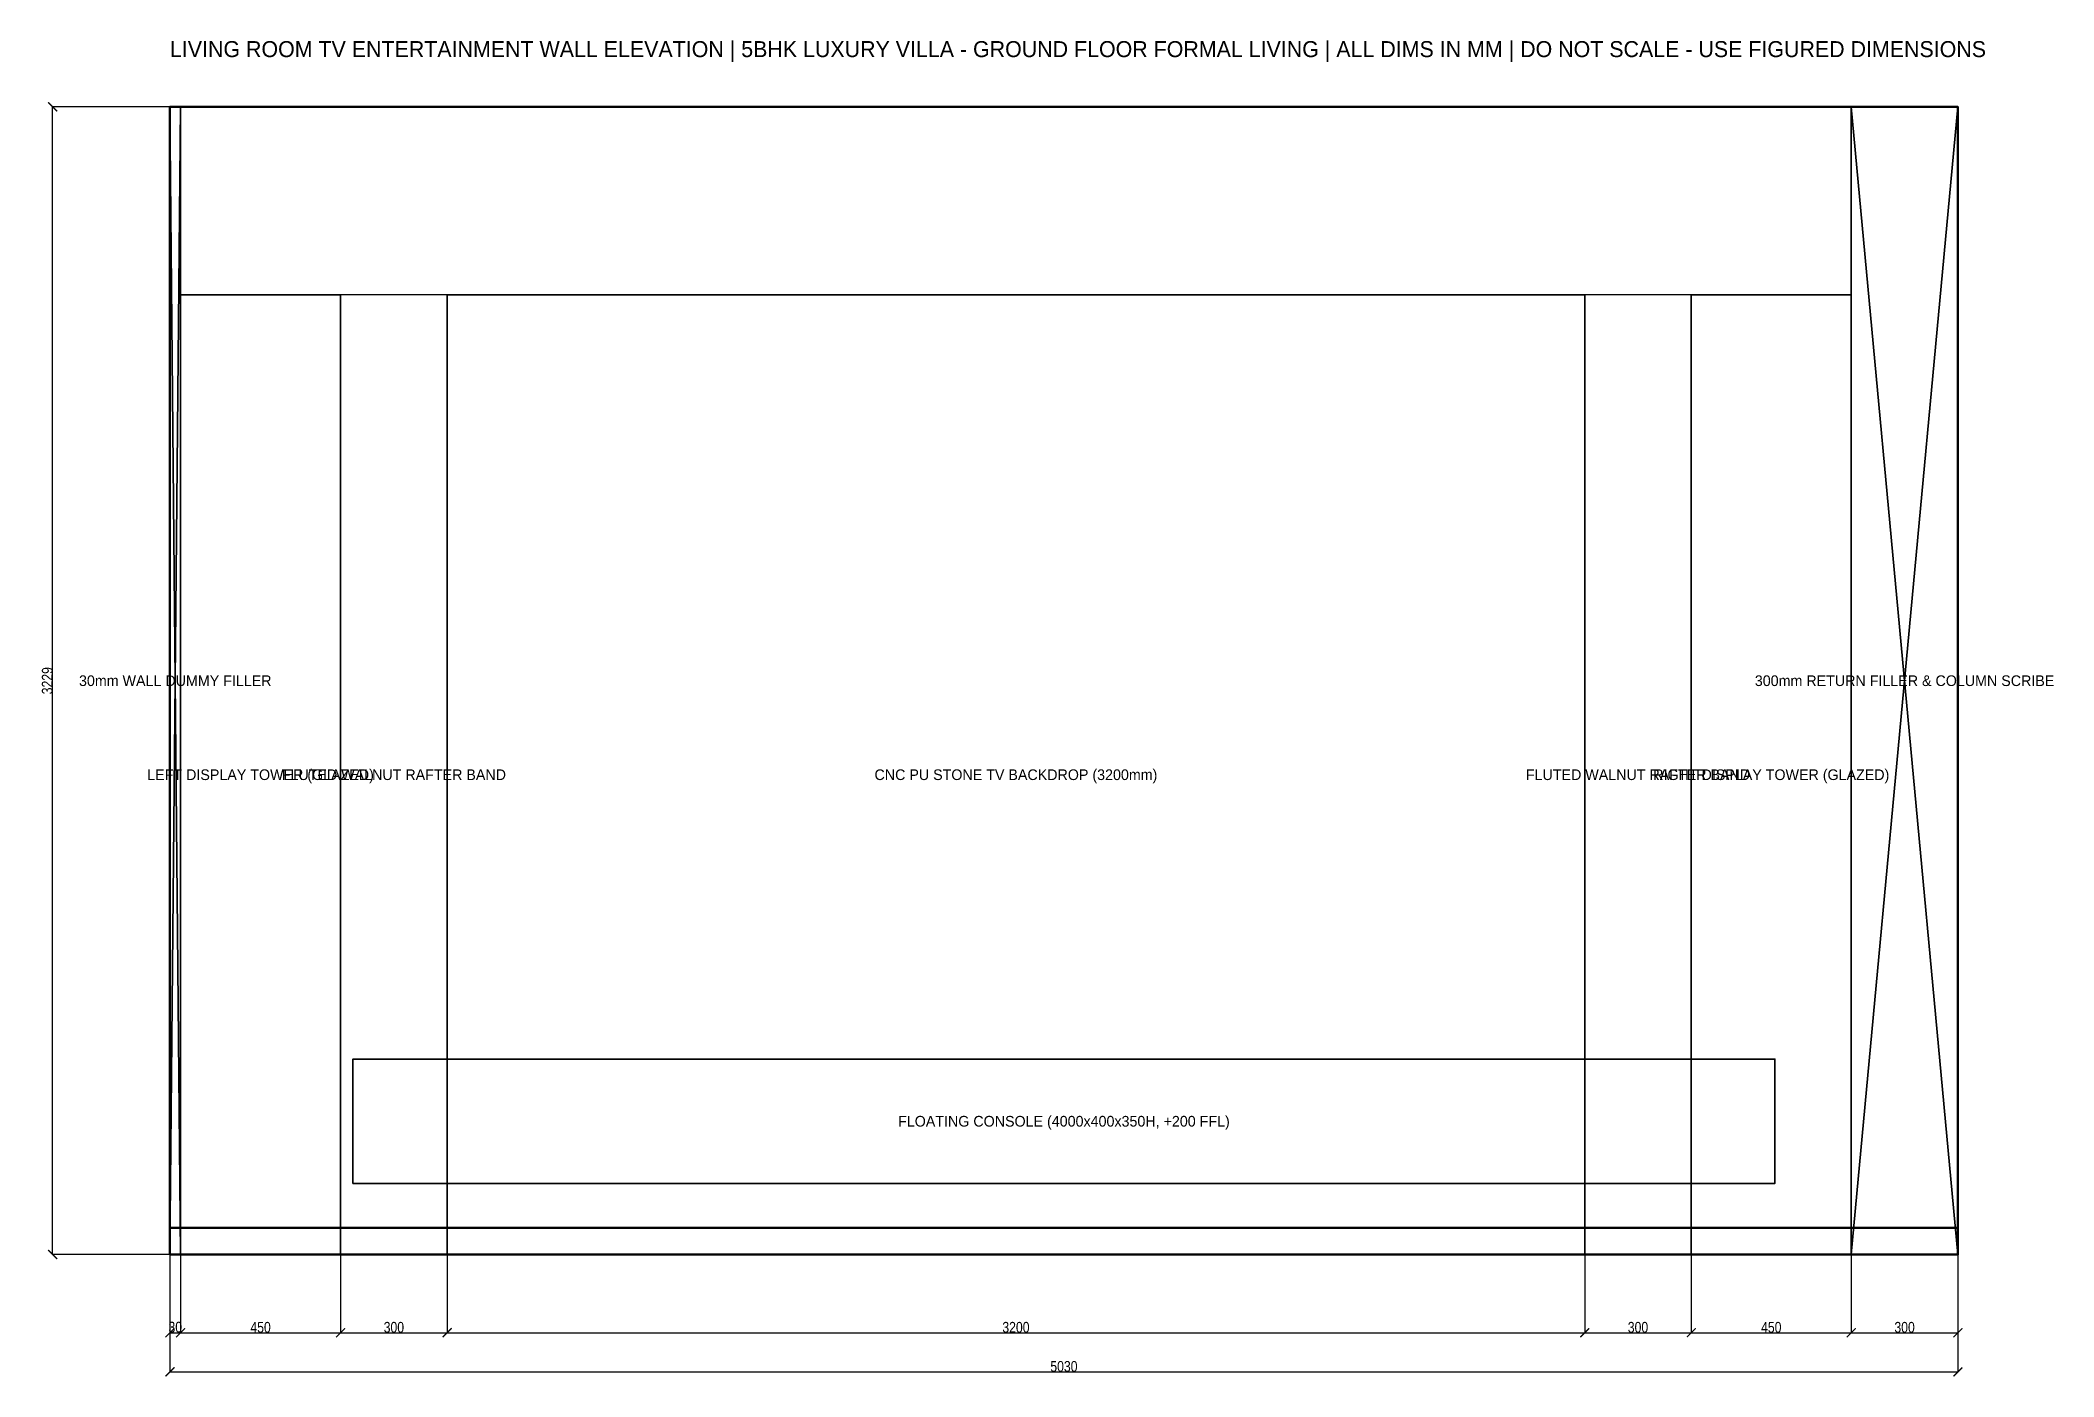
# Model space of a CAD drawing. Header units: millimetres. Extents: x -365 to 5300, y -344 to 3416.
import ezdxf
from ezdxf.enums import TextEntityAlignment as Align

# ---------------------------------------------------------------- set-up
doc = ezdxf.new("R2010")
doc.units = ezdxf.units.MM
for name, color, linetype, lineweight in [('A-DIMS', 1, 'Continuous', 18), ('A-TEXT', 7, 'Continuous', 18), ('A-WALL', 8, 'Continuous', 50), ('I-CARCASS', 7, 'Continuous', 35), ('I-FILLER', 2, 'Continuous', 35), ('I-SHUTTER', 3, 'Continuous', 25)]:
    doc.layers.add(name, color=color, linetype=linetype, lineweight=lineweight)
doc.styles.add('OpenSansCondensed-Light', font='OpenSansCondensed-Light.ttf')
doc.dimstyles.new('EZDXF', dxfattribs={"dimtxt": 0.25, "dimasz": 0.175, "dimexe": 0.375, "dimexo": 0.125, "dimgap": 0.1, "dimtad": 1, "dimlfac": 100, "dimzin": 12, "dimdsep": 46, "dimtxsty": 'OpenSansCondensed-Light', "dimblk": 'ARCHTICK', "dimcen": 2.5, "dimazin": 3, "dimtfac": 0.5, "dimtmove": 2, "dimatfit": 3})

# ---------------------------------------------------------------- blocks, each defined once
blk = doc.blocks.new('_ARCHTICK')
at = {"color": 0, "linetype": 'BYBLOCK', "const_width": 0.15}
blk.add_lwpolyline([(-0.5, -0.5), (0.5, 0.5)], dxfattribs=at)

msp = doc.modelspace()

# ---------------------------------------------------------------- linework, layer by layer
at = {"layer": 'A-WALL'}
for points in [[(0, 0), (5030, 0), (5030, 3229), (0, 3229)], [(0, 0), (5030, 0), (5030, 75), (0, 75)]]:
    msp.add_lwpolyline(points, close=True, dxfattribs=at)
at = {"layer": 'I-CARCASS'}
for points in [[(30, 0), (480, 0), (480, 2700), (30, 2700)], [(780, 0), (3980, 0), (3980, 2700), (780, 2700)], [(4280, 0), (4730, 0), (4730, 2700), (4280, 2700)], [(515, 200), (4515, 200), (4515, 550), (515, 550)]]:
    msp.add_lwpolyline(points, close=True, dxfattribs=at)
at = {"layer": 'I-FILLER'}
for p, q in [((0, 0), (30, 3229)), ((0, 3229), (30, 0)), ((4730, 0), (5030, 3229)), ((4730, 3229), (5030, 0))]:
    msp.add_line(p, q, dxfattribs=at)
for points in [[(0, 0), (30, 0), (30, 3229), (0, 3229)], [(4730, 0), (5030, 0), (5030, 3229), (4730, 3229)]]:
    msp.add_lwpolyline(points, close=True, dxfattribs=at)
at = {"layer": 'I-SHUTTER'}
for points in [[(480, 0), (780, 0), (780, 2700), (480, 2700)], [(3980, 0), (4280, 0), (4280, 2700), (3980, 2700)]]:
    msp.add_lwpolyline(points, close=True, dxfattribs=at)

# ---------------------------------------------------------------- texts
at = {"layer": 'A-TEXT'}
msp.add_text('LIVING ROOM TV ENTERTAINMENT WALL ELEVATION | 5BHK LUXURY VILLA - GROUND FLOOR FORMAL LIVING | ALL DIMS IN MM | DO NOT SCALE - USE FIGURED DIMENSIONS', height=45, dxfattribs=at).set_placement((0, 3369))
at = {"layer": 'I-CARCASS'}
for s, p in [('LEFT DISPLAY TOWER (GLAZED)', (255, 1350)), ('CNC PU STONE TV BACKDROP (3200mm)', (2380, 1350)), ('RIGHT DISPLAY TOWER (GLAZED)', (4505, 1350)), ('FLOATING CONSOLE (4000x400x350H, +200 FFL)', (2515, 375))]:
    msp.add_text(s, height=30, dxfattribs=at).set_placement(p, align=Align.MIDDLE_CENTER)
at = {"layer": 'I-FILLER'}
for s, p in [('30mm WALL DUMMY FILLER', (15, 1614.5)), ('300mm RETURN FILLER & COLUMN SCRIBE', (4880, 1614.5))]:
    msp.add_text(s, height=30, dxfattribs=at).set_placement(p, align=Align.MIDDLE_CENTER)
at = {"layer": 'I-SHUTTER'}
for p in [(630, 1350), (4130, 1350)]:
    msp.add_text('FLUTED WALNUT RAFTER BAND', height=30, dxfattribs=at).set_placement(p, align=Align.MIDDLE_CENTER)

# ---------------------------------------------------------------- dimensions: what is measured, and where the dimension line sits
at = {"layer": 'A-DIMS'}
msp.add_linear_dim(base=(-330, 0), p1=(0, 0), p2=(0, 3229), angle=90, dimstyle='EZDXF', override={"dimtxt": 30, "dimasz": 25, "dimtad": 1, "dimdec": 0, "dimlfac": 1}, dxfattribs=at).render()
for base, p1, p2 in [((0, -330), (0, 0), (5030, 0)), ((0, -220), (0, 0), (30, 0)), ((30, -220), (30, 0), (480, 0)), ((480, -220), (480, 0), (780, 0)), ((780, -220), (780, 0), (3980, 0)), ((3980, -220), (3980, 0), (4280, 0)), ((4280, -220), (4280, 0), (4730, 0)), ((4730, -220), (4730, 0), (5030, 0))]:
    msp.add_linear_dim(base=base, p1=p1, p2=p2, dimstyle='EZDXF', override={"dimtxt": 30, "dimasz": 25, "dimtad": 1, "dimdec": 0, "dimlfac": 1}, dxfattribs=at).render()

doc.saveas('drawing.dxf')
